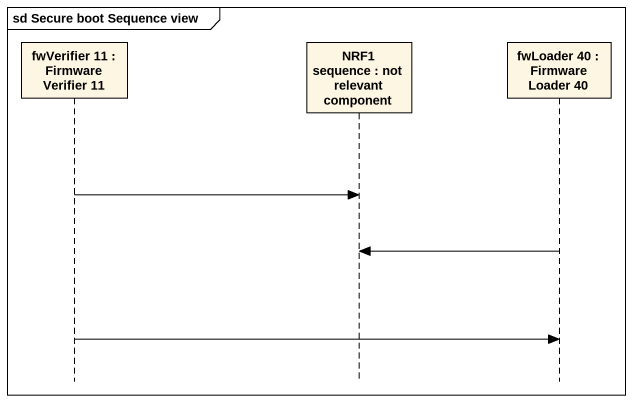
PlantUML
@startuml
mainframe sd Secure boot Sequence view
hide footbox
participant "fwVerifier 11 : Firmware Verifier 11" as fwVerifier_11
participant "NRF1 sequence : not relevant component" as NRF1_sequence
participant "fwLoader 40 : Firmware Loader 40" as fwLoader_40

fwVerifier_11 -> NRF1_sequence
fwLoader_40 -> NRF1_sequence
fwVerifier_11 -> fwLoader_40
@enduml
